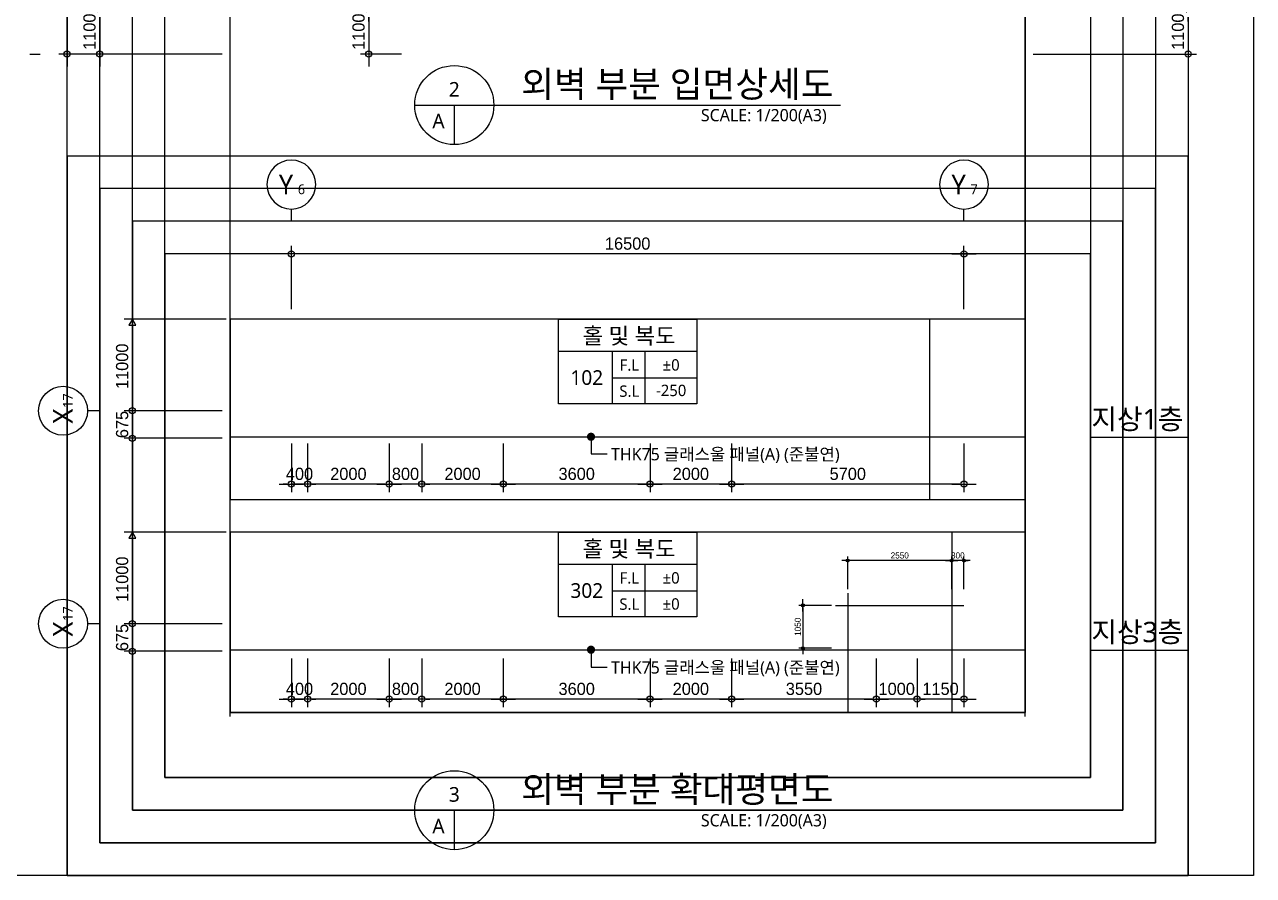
# Model space of a CAD drawing. Header units: millimetres. Extents: x 43197023 to 43466355, y 1341521 to 1420690.
# Drawn here: x 43279879 to 43310023, y 1349690 to 1370565 of the extents above; entities that cross this region are included whole.
import ezdxf
from ezdxf.enums import TextEntityAlignment as Align

# ---------------------------------------------------------------- set-up
doc = ezdxf.new("R2010")
doc.units = ezdxf.units.MM
doc.header["$LTSCALE"] = 1000
doc.header["$MEASUREMENT"] = 0
doc.header["$PDSIZE"] = -10
doc.linetypes.add('CEN', pattern=[62, 60, -1, 0, -1])
doc.layers.get('0').update_dxf_attribs({"linetype": 'CONTINUOUS'})
doc.layers.get('Defpoints').update_dxf_attribs({"color": 171, "linetype": 'CONTINUOUS'})
for name, color, linetype in [('Center(AR)', 30, 'CEN'), ('INS', 9, 'BATTING'), ('LED', 7, 'CONTINUOUS'), ('NDIM', 7, 'CONTINUOUS'), ('SYM', 7, 'CONTINUOUS'), ('SYM(AXIS)', 7, 'CONTINUOUS'), ('TEXT', 3, 'CONTINUOUS'), ('TEXT(AXIS)', 2, 'CONTINUOUS'), ('TEXT(노트)', 7, 'CONTINUOUS'), ('TEXT(실명)', 3, 'CONTINUOUS'), ('TEXT-기입', 6, 'CONTINUOUS'), ('TITLE', 7, 'CONTINUOUS')]:
    doc.layers.add(name, color=color, linetype=linetype)
doc.styles.add('CGS', font='cgse', dxfattribs={"bigfont": 'cgs'})
doc.styles.add('나눔바른고딕', font='NanumBarunGothic.ttf')
doc.linetypes.add('BATTING', pattern='A,0.0001,-0.1,[134,ltypeshp.shx,S=0.1,R=0,X=-0.1,Y=0],-0.2,[134,ltypeshp.shx,S=0.1,R=180,X=0.1,Y=0],-0.1', length=0.4001)
doc.dimstyles.new('NDIM 1200', dxfattribs={"dimscale": 500, "dimtxt": 3, "dimasz": 1, "dimexe": 2, "dimexo": 2, "dimgap": 1, "dimtad": 1, "dimdec": 0, "dimdsep": 46, "dimtxsty": 'CGS', "dimblk": 'DOT0', "dimcen": 1, "dimdle": 8, "dimclrd": 2, "dimclre": 2, "dimclrt": 2, "dimadec": 0, "dimazin": 0, "dimtfac": 1, "dimtdec": 0, "dimtix": 1, "dimtmove": 2, "dimatfit": 3, "dimldrblk": 'DOT0', "dimfxl": 1, "dimtolj": 1, "dimtzin": 0, "dimlwd": -1, "dimlwe": -1, "dimarcsym": 0})

# ---------------------------------------------------------------- blocks, each defined once
blk = doc.blocks.new('DOT0')
blk.add_line((-3, 0), (3, 0))
at = {"color": 6}
blk.add_circle((0, 0), 0.75, dxfattribs=at)
blk = doc.blocks.new('*D41')
at = {"layer": 'Defpoints', "color": 0, "ltscale": 0.4, "transparency": 16777216}
for p in [(43284923, 1370940), (43281723, 1369840), (43284923, 1369840)]:
    blk.add_point(p, dxfattribs=at)
at = {"layer": 'NDIM', "ltscale": 0.4, "transparency": 16777216}
for p, q in [((43284723, 1370940), (43281523, 1370940)), ((43281723, 1370840), (43281723, 1369940)), ((43284723, 1369840), (43281523, 1369840))]:
    blk.add_line(p, q, dxfattribs=at)
at = {"layer": 'NDIM', "ltscale": 0.4, "transparency": 16777216, "xscale": 100, "yscale": 100, "zscale": 100}
for p, rotation in [((43281723, 1370940), 90), ((43281723, 1369840), 270)]:
    blk.add_blockref('DOT0', p, dxfattribs=dict(at, rotation=rotation))
at = {"layer": 'NDIM', "ltscale": 0.4, "transparency": 16777216, "insert": (43281473, 1370390), "char_height": 300, "attachment_point": 5, "rotation": 90, "style": 'CGS'}
blk.add_mtext('\\A1;1100', dxfattribs=at)
blk = doc.blocks.new('*D43')
at = {"layer": 'Defpoints', "color": 0, "ltscale": 0.4, "transparency": 16777216}
for p in [(43284923, 1412440), (43280923, 1369840), (43284923, 1369840)]:
    blk.add_point(p, dxfattribs=at)
at = {"layer": 'NDIM', "ltscale": 0.4, "transparency": 16777216}
for p, q in [((43284723, 1412440), (43280723, 1412440)), ((43280923, 1412340), (43280923, 1369940)), ((43284723, 1369840), (43280723, 1369840))]:
    blk.add_line(p, q, dxfattribs=at)
at = {"layer": 'NDIM', "ltscale": 0.4, "transparency": 16777216, "xscale": 100, "yscale": 100, "zscale": 100}
for p, rotation in [((43280923, 1412440), 90), ((43280923, 1369840), 270)]:
    blk.add_blockref('DOT0', p, dxfattribs=dict(at, rotation=rotation))
at = {"layer": 'NDIM', "ltscale": 0.4, "transparency": 16777216, "insert": (43280673, 1391140), "char_height": 300, "attachment_point": 5, "rotation": 90, "style": 'CGS'}
blk.add_mtext('\\A1;52600', dxfattribs=at)
blk = doc.blocks.new('*D78')
at = {"layer": 'Defpoints', "color": 0, "ltscale": 0.4, "transparency": 16777216}
for p in [(43304423, 1370940), (43304423, 1369840), (43308423, 1369840)]:
    blk.add_point(p, dxfattribs=at)
at = {"layer": 'NDIM', "ltscale": 0.4, "transparency": 16777216}
for p, q in [((43304623, 1370940), (43308623, 1370940)), ((43308423, 1370840), (43308423, 1369940)), ((43304623, 1369840), (43308623, 1369840))]:
    blk.add_line(p, q, dxfattribs=at)
at = {"layer": 'NDIM', "ltscale": 0.4, "transparency": 16777216, "xscale": 100, "yscale": 100, "zscale": 100}
for p, rotation in [((43308423, 1370940), 90), ((43308423, 1369840), 270)]:
    blk.add_blockref('DOT0', p, dxfattribs=dict(at, rotation=rotation))
at = {"layer": 'NDIM', "ltscale": 0.4, "transparency": 16777216, "insert": (43308173, 1370390), "char_height": 300, "attachment_point": 5, "rotation": 90, "style": 'CGS'}
blk.add_mtext('\\A1;1100', dxfattribs=at)
blk = doc.blocks.new('*D130')
at = {"layer": 'Defpoints', "color": 0, "ltscale": 0.4, "transparency": 16777216}
for p in [(43289323, 1370940), (43288323, 1369840), (43289323, 1369840)]:
    blk.add_point(p, dxfattribs=at)
at = {"layer": 'NDIM', "ltscale": 0.4, "transparency": 16777216}
for p, q in [((43289123, 1370940), (43288123, 1370940)), ((43288323, 1370840), (43288323, 1369940)), ((43289123, 1369840), (43288123, 1369840))]:
    blk.add_line(p, q, dxfattribs=at)
at = {"layer": 'NDIM', "ltscale": 0.4, "transparency": 16777216, "xscale": 100, "yscale": 100, "zscale": 100}
for p, rotation in [((43288323, 1370940), 90), ((43288323, 1369840), 270)]:
    blk.add_blockref('DOT0', p, dxfattribs=dict(at, rotation=rotation))
at = {"layer": 'NDIM', "ltscale": 0.4, "transparency": 16777216, "insert": (43288073, 1370390), "char_height": 300, "attachment_point": 5, "rotation": 90, "style": 'CGS'}
blk.add_mtext('\\A1;1100', dxfattribs=at)
blk = doc.blocks.new('*D312')
at = {"layer": 'Defpoints', "color": 0, "ltscale": 0.4, "transparency": 16777216}
for p in [(43286423, 1364940), (43286423, 1363386), (43302923, 1363386)]:
    blk.add_point(p, dxfattribs=at)
at = {"layer": 'NDIM', "ltscale": 0.4, "transparency": 16777216}
for p, q in [((43286423, 1363586), (43286423, 1365140)), ((43302823, 1364940), (43286523, 1364940)), ((43302923, 1363586), (43302923, 1365140))]:
    blk.add_line(p, q, dxfattribs=at)
at = {"layer": 'NDIM', "ltscale": 0.4, "transparency": 16777216, "xscale": 100, "yscale": 100, "zscale": 100, "rotation": 180}
blk.add_blockref('DOT0', (43286423, 1364940), dxfattribs=at)
at = {"layer": 'NDIM', "ltscale": 0.4, "transparency": 16777216, "xscale": 100, "yscale": 100, "zscale": 100}
blk.add_blockref('DOT0', (43302923, 1364940), dxfattribs=at)
at = {"layer": 'NDIM', "ltscale": 0.4, "transparency": 16777216, "insert": (43294673, 1365190), "char_height": 300, "attachment_point": 5, "style": 'CGS'}
blk.add_mtext('\\A1;16500', dxfattribs=at)
blk = doc.blocks.new('A$C2F20087E')
at = {"layer": 'SYM(AXIS)'}
blk.add_line((600, 0), (600, 300), dxfattribs=at)
blk.add_circle((600, 900), 600, dxfattribs=at)
blk = doc.blocks.new('*D313')
at = {"layer": 'Defpoints', "color": 0, "ltscale": 0.4, "transparency": 16777216}
for p in [(43284923, 1355865), (43282523, 1355190), (43284923, 1355190)]:
    blk.add_point(p, dxfattribs=at)
at = {"layer": 'NDIM', "ltscale": 0.4, "transparency": 16777216}
for p, q in [((43282523, 1355965), (43282523, 1356065)), ((43284723, 1355865), (43282323, 1355865)), ((43282523, 1355865), (43282523, 1355190)), ((43284723, 1355190), (43282323, 1355190)), ((43282523, 1355090), (43282523, 1354990))]:
    blk.add_line(p, q, dxfattribs=at)
at = {"layer": 'NDIM', "ltscale": 0.4, "transparency": 16777216, "xscale": 100, "yscale": 100, "zscale": 100}
for p, rotation in [((43282523, 1355865), 270), ((43282523, 1355190), 90)]:
    blk.add_blockref('DOT0', p, dxfattribs=dict(at, rotation=rotation))
at = {"layer": 'NDIM', "ltscale": 0.4, "transparency": 16777216, "insert": (43282273, 1355528), "char_height": 300, "attachment_point": 5, "rotation": 90, "style": 'CGS'}
blk.add_mtext('\\A1;675', dxfattribs=at)
blk = doc.blocks.new('*D314')
at = {"layer": 'Defpoints', "color": 0, "ltscale": 0.4, "transparency": 16777216}
for p in [(43284923, 1361090), (43282523, 1360415), (43284923, 1360415)]:
    blk.add_point(p, dxfattribs=at)
at = {"layer": 'NDIM', "ltscale": 0.4, "transparency": 16777216}
for p, q in [((43284723, 1361090), (43282323, 1361090)), ((43282523, 1361190), (43282523, 1361290)), ((43282523, 1361090), (43282523, 1360415)), ((43284723, 1360415), (43282323, 1360415)), ((43282523, 1360315), (43282523, 1360215))]:
    blk.add_line(p, q, dxfattribs=at)
at = {"layer": 'NDIM', "ltscale": 0.4, "transparency": 16777216, "xscale": 100, "yscale": 100, "zscale": 100}
for p, rotation in [((43282523, 1361090), 270), ((43282523, 1360415), 90)]:
    blk.add_blockref('DOT0', p, dxfattribs=dict(at, rotation=rotation))
at = {"layer": 'NDIM', "ltscale": 0.4, "transparency": 16777216, "insert": (43282273, 1360753), "char_height": 300, "attachment_point": 5, "rotation": 90, "style": 'CGS'}
blk.add_mtext('\\A1;675', dxfattribs=at)
blk = doc.blocks.new('*D333')
at = {"layer": 'Defpoints', "color": 0, "ltscale": 0.4, "transparency": 16777216}
for p in [(43286423, 1360490), (43286823, 1360490), (43286423, 1359290)]:
    blk.add_point(p, dxfattribs=at)
at = {"layer": 'NDIM', "ltscale": 0.4, "transparency": 16777216}
for p, q in [((43286423, 1360290), (43286423, 1359090)), ((43286823, 1360290), (43286823, 1359090)), ((43286323, 1359290), (43286223, 1359290)), ((43286823, 1359290), (43286423, 1359290)), ((43286923, 1359290), (43287023, 1359290))]:
    blk.add_line(p, q, dxfattribs=at)
at = {"layer": 'NDIM', "ltscale": 0.4, "transparency": 16777216, "xscale": 100, "yscale": 100, "zscale": 100}
blk.add_blockref('DOT0', (43286423, 1359290), dxfattribs=at)
at = {"layer": 'NDIM', "ltscale": 0.4, "transparency": 16777216, "xscale": 100, "yscale": 100, "zscale": 100, "rotation": 180}
blk.add_blockref('DOT0', (43286823, 1359290), dxfattribs=at)
at = {"layer": 'NDIM', "ltscale": 0.4, "transparency": 16777216, "insert": (43286623, 1359540), "char_height": 300, "attachment_point": 5, "style": 'CGS'}
blk.add_mtext('\\A1;400', dxfattribs=at)
blk = doc.blocks.new('*D334')
at = {"layer": 'Defpoints', "color": 0, "ltscale": 0.4, "transparency": 16777216}
for p in [(43289623, 1360490), (43291623, 1360490), (43289623, 1359290)]:
    blk.add_point(p, dxfattribs=at)
at = {"layer": 'NDIM', "ltscale": 0.4, "transparency": 16777216}
for p, q in [((43289623, 1360290), (43289623, 1359090)), ((43291623, 1360290), (43291623, 1359090)), ((43291523, 1359290), (43289723, 1359290))]:
    blk.add_line(p, q, dxfattribs=at)
at = {"layer": 'NDIM', "ltscale": 0.4, "transparency": 16777216, "xscale": 100, "yscale": 100, "zscale": 100, "rotation": 180}
blk.add_blockref('DOT0', (43289623, 1359290), dxfattribs=at)
at = {"layer": 'NDIM', "ltscale": 0.4, "transparency": 16777216, "xscale": 100, "yscale": 100, "zscale": 100}
blk.add_blockref('DOT0', (43291623, 1359290), dxfattribs=at)
at = {"layer": 'NDIM', "ltscale": 0.4, "transparency": 16777216, "insert": (43290623, 1359540), "char_height": 300, "attachment_point": 5, "style": 'CGS'}
blk.add_mtext('\\A1;2000', dxfattribs=at)
blk = doc.blocks.new('*D335')
at = {"layer": 'Defpoints', "color": 0, "ltscale": 0.4, "transparency": 16777216}
for p in [(43291623, 1360490), (43295223, 1360490), (43291623, 1359290)]:
    blk.add_point(p, dxfattribs=at)
at = {"layer": 'NDIM', "ltscale": 0.4, "transparency": 16777216}
for p, q in [((43291623, 1360290), (43291623, 1359090)), ((43295223, 1360290), (43295223, 1359090)), ((43295123, 1359290), (43291723, 1359290))]:
    blk.add_line(p, q, dxfattribs=at)
at = {"layer": 'NDIM', "ltscale": 0.4, "transparency": 16777216, "xscale": 100, "yscale": 100, "zscale": 100, "rotation": 180}
blk.add_blockref('DOT0', (43291623, 1359290), dxfattribs=at)
at = {"layer": 'NDIM', "ltscale": 0.4, "transparency": 16777216, "xscale": 100, "yscale": 100, "zscale": 100}
blk.add_blockref('DOT0', (43295223, 1359290), dxfattribs=at)
at = {"layer": 'NDIM', "ltscale": 0.4, "transparency": 16777216, "insert": (43293423, 1359540), "char_height": 300, "attachment_point": 5, "style": 'CGS'}
blk.add_mtext('\\A1;3600', dxfattribs=at)
blk = doc.blocks.new('*D336')
at = {"layer": 'Defpoints', "color": 0, "ltscale": 0.4, "transparency": 16777216}
for p in [(43295223, 1360490), (43297223, 1360490), (43295223, 1359290)]:
    blk.add_point(p, dxfattribs=at)
at = {"layer": 'NDIM', "ltscale": 0.4, "transparency": 16777216}
for p, q in [((43295223, 1360290), (43295223, 1359090)), ((43297223, 1360290), (43297223, 1359090)), ((43297123, 1359290), (43295323, 1359290))]:
    blk.add_line(p, q, dxfattribs=at)
at = {"layer": 'NDIM', "ltscale": 0.4, "transparency": 16777216, "xscale": 100, "yscale": 100, "zscale": 100, "rotation": 180}
blk.add_blockref('DOT0', (43295223, 1359290), dxfattribs=at)
at = {"layer": 'NDIM', "ltscale": 0.4, "transparency": 16777216, "xscale": 100, "yscale": 100, "zscale": 100}
blk.add_blockref('DOT0', (43297223, 1359290), dxfattribs=at)
at = {"layer": 'NDIM', "ltscale": 0.4, "transparency": 16777216, "insert": (43296223, 1359540), "char_height": 300, "attachment_point": 5, "style": 'CGS'}
blk.add_mtext('\\A1;2000', dxfattribs=at)
blk = doc.blocks.new('*D337')
at = {"layer": 'Defpoints', "color": 0, "ltscale": 0.4, "transparency": 16777216}
for p in [(43297223, 1360490), (43302923, 1360490), (43297223, 1359290)]:
    blk.add_point(p, dxfattribs=at)
at = {"layer": 'NDIM', "ltscale": 0.4, "transparency": 16777216}
for p, q in [((43297223, 1360290), (43297223, 1359090)), ((43302923, 1360290), (43302923, 1359090)), ((43302823, 1359290), (43297323, 1359290))]:
    blk.add_line(p, q, dxfattribs=at)
at = {"layer": 'NDIM', "ltscale": 0.4, "transparency": 16777216, "xscale": 100, "yscale": 100, "zscale": 100, "rotation": 180}
blk.add_blockref('DOT0', (43297223, 1359290), dxfattribs=at)
at = {"layer": 'NDIM', "ltscale": 0.4, "transparency": 16777216, "xscale": 100, "yscale": 100, "zscale": 100}
blk.add_blockref('DOT0', (43302923, 1359290), dxfattribs=at)
at = {"layer": 'NDIM', "ltscale": 0.4, "transparency": 16777216, "insert": (43300073, 1359540), "char_height": 300, "attachment_point": 5, "style": 'CGS'}
blk.add_mtext('\\A1;5700', dxfattribs=at)
blk = doc.blocks.new('*D338')
at = {"layer": 'Defpoints', "color": 0, "ltscale": 0.4, "transparency": 16777216}
for p in [(43286823, 1360490), (43288823, 1360490), (43286823, 1359290)]:
    blk.add_point(p, dxfattribs=at)
at = {"layer": 'NDIM', "ltscale": 0.4, "transparency": 16777216}
for p, q in [((43286823, 1360290), (43286823, 1359090)), ((43288823, 1360290), (43288823, 1359090)), ((43288723, 1359290), (43286923, 1359290))]:
    blk.add_line(p, q, dxfattribs=at)
at = {"layer": 'NDIM', "ltscale": 0.4, "transparency": 16777216, "xscale": 100, "yscale": 100, "zscale": 100, "rotation": 180}
blk.add_blockref('DOT0', (43286823, 1359290), dxfattribs=at)
at = {"layer": 'NDIM', "ltscale": 0.4, "transparency": 16777216, "xscale": 100, "yscale": 100, "zscale": 100}
blk.add_blockref('DOT0', (43288823, 1359290), dxfattribs=at)
at = {"layer": 'NDIM', "ltscale": 0.4, "transparency": 16777216, "insert": (43287823, 1359540), "char_height": 300, "attachment_point": 5, "style": 'CGS'}
blk.add_mtext('\\A1;2000', dxfattribs=at)
blk = doc.blocks.new('A$C51E23882')
at = {"layer": 'TITLE'}
blk.add_lwpolyline([(8500, 0), (0, 0), (0, 5200), (8500, 5200)], close=True, dxfattribs=at)
for points in [[(8500, 3200), (0, 3200)], [(3300, 3200), (3300, 0)], [(5300, 3200), (5300, 0)], [(3300, 1600), (8500, 1600)]]:
    blk.add_lwpolyline(points, dxfattribs=at)
at = {"layer": 'TITLE', "style": '나눔바른고딕'}
for s, p in [('F.L', (4352, 2378)), ('S.L', (4352, 778))]:
    blk.add_text(s, height=700, dxfattribs=at).set_placement(p, align=Align.MIDDLE)
blk = doc.blocks.new('*D339')
at = {"layer": 'Defpoints', "color": 0, "ltscale": 0.4, "transparency": 16777216}
for p in [(43289623, 1355215), (43291623, 1355215), (43289623, 1354015)]:
    blk.add_point(p, dxfattribs=at)
at = {"layer": 'NDIM', "ltscale": 0.4, "transparency": 16777216}
for p, q in [((43289623, 1355015), (43289623, 1353815)), ((43291623, 1355015), (43291623, 1353815)), ((43291523, 1354015), (43289723, 1354015))]:
    blk.add_line(p, q, dxfattribs=at)
at = {"layer": 'NDIM', "ltscale": 0.4, "transparency": 16777216, "xscale": 100, "yscale": 100, "zscale": 100, "rotation": 180}
blk.add_blockref('DOT0', (43289623, 1354015), dxfattribs=at)
at = {"layer": 'NDIM', "ltscale": 0.4, "transparency": 16777216, "xscale": 100, "yscale": 100, "zscale": 100}
blk.add_blockref('DOT0', (43291623, 1354015), dxfattribs=at)
at = {"layer": 'NDIM', "ltscale": 0.4, "transparency": 16777216, "insert": (43290623, 1354265), "char_height": 300, "attachment_point": 5, "style": 'CGS'}
blk.add_mtext('\\A1;2000', dxfattribs=at)
blk = doc.blocks.new('*D340')
at = {"layer": 'Defpoints', "color": 0, "ltscale": 0.4, "transparency": 16777216}
for p in [(43291623, 1355215), (43295223, 1355215), (43291623, 1354015)]:
    blk.add_point(p, dxfattribs=at)
at = {"layer": 'NDIM', "ltscale": 0.4, "transparency": 16777216}
for p, q in [((43291623, 1355015), (43291623, 1353815)), ((43295223, 1355015), (43295223, 1353815)), ((43295123, 1354015), (43291723, 1354015))]:
    blk.add_line(p, q, dxfattribs=at)
at = {"layer": 'NDIM', "ltscale": 0.4, "transparency": 16777216, "xscale": 100, "yscale": 100, "zscale": 100, "rotation": 180}
blk.add_blockref('DOT0', (43291623, 1354015), dxfattribs=at)
at = {"layer": 'NDIM', "ltscale": 0.4, "transparency": 16777216, "xscale": 100, "yscale": 100, "zscale": 100}
blk.add_blockref('DOT0', (43295223, 1354015), dxfattribs=at)
at = {"layer": 'NDIM', "ltscale": 0.4, "transparency": 16777216, "insert": (43293423, 1354265), "char_height": 300, "attachment_point": 5, "style": 'CGS'}
blk.add_mtext('\\A1;3600', dxfattribs=at)
blk = doc.blocks.new('*D341')
at = {"layer": 'Defpoints', "color": 0, "ltscale": 0.4, "transparency": 16777216}
for p in [(43295223, 1355215), (43297223, 1355215), (43295223, 1354015)]:
    blk.add_point(p, dxfattribs=at)
at = {"layer": 'NDIM', "ltscale": 0.4, "transparency": 16777216}
for p, q in [((43295223, 1355015), (43295223, 1353815)), ((43297223, 1355015), (43297223, 1353815)), ((43297123, 1354015), (43295323, 1354015))]:
    blk.add_line(p, q, dxfattribs=at)
at = {"layer": 'NDIM', "ltscale": 0.4, "transparency": 16777216, "xscale": 100, "yscale": 100, "zscale": 100, "rotation": 180}
blk.add_blockref('DOT0', (43295223, 1354015), dxfattribs=at)
at = {"layer": 'NDIM', "ltscale": 0.4, "transparency": 16777216, "xscale": 100, "yscale": 100, "zscale": 100}
blk.add_blockref('DOT0', (43297223, 1354015), dxfattribs=at)
at = {"layer": 'NDIM', "ltscale": 0.4, "transparency": 16777216, "insert": (43296223, 1354265), "char_height": 300, "attachment_point": 5, "style": 'CGS'}
blk.add_mtext('\\A1;2000', dxfattribs=at)
blk = doc.blocks.new('*D342')
at = {"layer": 'Defpoints', "color": 0, "ltscale": 0.4, "transparency": 16777216}
for p in [(43297223, 1355215), (43300773, 1355215), (43297223, 1354015)]:
    blk.add_point(p, dxfattribs=at)
at = {"layer": 'NDIM', "ltscale": 0.4, "transparency": 16777216}
for p, q in [((43297223, 1355015), (43297223, 1353815)), ((43300773, 1355015), (43300773, 1353815)), ((43300673, 1354015), (43297323, 1354015))]:
    blk.add_line(p, q, dxfattribs=at)
at = {"layer": 'NDIM', "ltscale": 0.4, "transparency": 16777216, "xscale": 100, "yscale": 100, "zscale": 100, "rotation": 180}
blk.add_blockref('DOT0', (43297223, 1354015), dxfattribs=at)
at = {"layer": 'NDIM', "ltscale": 0.4, "transparency": 16777216, "xscale": 100, "yscale": 100, "zscale": 100}
blk.add_blockref('DOT0', (43300773, 1354015), dxfattribs=at)
at = {"layer": 'NDIM', "ltscale": 0.4, "transparency": 16777216, "insert": (43298998, 1354265), "char_height": 300, "attachment_point": 5, "style": 'CGS'}
blk.add_mtext('\\A1;3550', dxfattribs=at)
blk = doc.blocks.new('*D343')
at = {"layer": 'Defpoints', "color": 0, "ltscale": 0.4, "transparency": 16777216}
for p in [(43300773, 1355215), (43301773, 1355215), (43300773, 1354015)]:
    blk.add_point(p, dxfattribs=at)
at = {"layer": 'NDIM', "ltscale": 0.4, "transparency": 16777216}
for p, q in [((43300773, 1355015), (43300773, 1353815)), ((43301773, 1355015), (43301773, 1353815)), ((43300673, 1354015), (43300573, 1354015)), ((43301773, 1354015), (43300773, 1354015)), ((43301873, 1354015), (43301973, 1354015))]:
    blk.add_line(p, q, dxfattribs=at)
at = {"layer": 'NDIM', "ltscale": 0.4, "transparency": 16777216, "xscale": 100, "yscale": 100, "zscale": 100}
blk.add_blockref('DOT0', (43300773, 1354015), dxfattribs=at)
at = {"layer": 'NDIM', "ltscale": 0.4, "transparency": 16777216, "xscale": 100, "yscale": 100, "zscale": 100, "rotation": 180}
blk.add_blockref('DOT0', (43301773, 1354015), dxfattribs=at)
at = {"layer": 'NDIM', "ltscale": 0.4, "transparency": 16777216, "insert": (43301273, 1354265), "char_height": 300, "attachment_point": 5, "style": 'CGS'}
blk.add_mtext('\\A1;1000', dxfattribs=at)
blk = doc.blocks.new('*D344')
at = {"layer": 'Defpoints', "color": 0, "ltscale": 0.4, "transparency": 16777216}
for p in [(43301773, 1355215), (43302923, 1355215), (43301773, 1354015)]:
    blk.add_point(p, dxfattribs=at)
at = {"layer": 'NDIM', "ltscale": 0.4, "transparency": 16777216}
for p, q in [((43301773, 1355015), (43301773, 1353815)), ((43302923, 1355015), (43302923, 1353815)), ((43302823, 1354015), (43301873, 1354015))]:
    blk.add_line(p, q, dxfattribs=at)
at = {"layer": 'NDIM', "ltscale": 0.4, "transparency": 16777216, "xscale": 100, "yscale": 100, "zscale": 100, "rotation": 180}
blk.add_blockref('DOT0', (43301773, 1354015), dxfattribs=at)
at = {"layer": 'NDIM', "ltscale": 0.4, "transparency": 16777216, "xscale": 100, "yscale": 100, "zscale": 100}
blk.add_blockref('DOT0', (43302923, 1354015), dxfattribs=at)
at = {"layer": 'NDIM', "ltscale": 0.4, "transparency": 16777216, "insert": (43302348, 1354265), "char_height": 300, "attachment_point": 5, "style": 'CGS'}
blk.add_mtext('\\A1;1150', dxfattribs=at)
blk = doc.blocks.new('*D345')
at = {"layer": 'Defpoints', "color": 0, "ltscale": 0.4, "transparency": 16777216}
for p in [(43286823, 1355215), (43288823, 1355215), (43286823, 1354015)]:
    blk.add_point(p, dxfattribs=at)
at = {"layer": 'NDIM', "ltscale": 0.4, "transparency": 16777216}
for p, q in [((43286823, 1355015), (43286823, 1353815)), ((43288823, 1355015), (43288823, 1353815)), ((43288723, 1354015), (43286923, 1354015))]:
    blk.add_line(p, q, dxfattribs=at)
at = {"layer": 'NDIM', "ltscale": 0.4, "transparency": 16777216, "xscale": 100, "yscale": 100, "zscale": 100, "rotation": 180}
blk.add_blockref('DOT0', (43286823, 1354015), dxfattribs=at)
at = {"layer": 'NDIM', "ltscale": 0.4, "transparency": 16777216, "xscale": 100, "yscale": 100, "zscale": 100}
blk.add_blockref('DOT0', (43288823, 1354015), dxfattribs=at)
at = {"layer": 'NDIM', "ltscale": 0.4, "transparency": 16777216, "insert": (43287823, 1354265), "char_height": 300, "attachment_point": 5, "style": 'CGS'}
blk.add_mtext('\\A1;2000', dxfattribs=at)
blk = doc.blocks.new('*D346')
at = {"layer": 'Defpoints', "color": 0, "ltscale": 0.4, "transparency": 16777216}
for p in [(43288823, 1355215), (43289623, 1355215), (43288823, 1354015)]:
    blk.add_point(p, dxfattribs=at)
at = {"layer": 'NDIM', "ltscale": 0.4, "transparency": 16777216}
for p, q in [((43288823, 1355015), (43288823, 1353815)), ((43289623, 1355015), (43289623, 1353815)), ((43288723, 1354015), (43288623, 1354015)), ((43289623, 1354015), (43288823, 1354015)), ((43289723, 1354015), (43289823, 1354015))]:
    blk.add_line(p, q, dxfattribs=at)
at = {"layer": 'NDIM', "ltscale": 0.4, "transparency": 16777216, "xscale": 100, "yscale": 100, "zscale": 100}
blk.add_blockref('DOT0', (43288823, 1354015), dxfattribs=at)
at = {"layer": 'NDIM', "ltscale": 0.4, "transparency": 16777216, "xscale": 100, "yscale": 100, "zscale": 100, "rotation": 180}
blk.add_blockref('DOT0', (43289623, 1354015), dxfattribs=at)
at = {"layer": 'NDIM', "ltscale": 0.4, "transparency": 16777216, "insert": (43289223, 1354265), "char_height": 300, "attachment_point": 5, "style": 'CGS'}
blk.add_mtext('\\A1;800', dxfattribs=at)
blk = doc.blocks.new('*D347')
at = {"layer": 'Defpoints', "color": 0, "ltscale": 0.4, "transparency": 16777216}
for p in [(43286423, 1355215), (43286823, 1355215), (43286423, 1354015)]:
    blk.add_point(p, dxfattribs=at)
at = {"layer": 'NDIM', "ltscale": 0.4, "transparency": 16777216}
for p, q in [((43286423, 1355015), (43286423, 1353815)), ((43286823, 1355015), (43286823, 1353815)), ((43286323, 1354015), (43286223, 1354015)), ((43286823, 1354015), (43286423, 1354015)), ((43286923, 1354015), (43287023, 1354015))]:
    blk.add_line(p, q, dxfattribs=at)
at = {"layer": 'NDIM', "ltscale": 0.4, "transparency": 16777216, "xscale": 100, "yscale": 100, "zscale": 100}
blk.add_blockref('DOT0', (43286423, 1354015), dxfattribs=at)
at = {"layer": 'NDIM', "ltscale": 0.4, "transparency": 16777216, "xscale": 100, "yscale": 100, "zscale": 100, "rotation": 180}
blk.add_blockref('DOT0', (43286823, 1354015), dxfattribs=at)
at = {"layer": 'NDIM', "ltscale": 0.4, "transparency": 16777216, "insert": (43286623, 1354265), "char_height": 300, "attachment_point": 5, "style": 'CGS'}
blk.add_mtext('\\A1;400', dxfattribs=at)
blk = doc.blocks.new('*D348')
at = {"layer": 'Defpoints', "color": 0, "ltscale": 0.4, "transparency": 16777216}
for p in [(43300073, 1357415), (43300073, 1356615), (43302623, 1356615)]:
    blk.add_point(p, dxfattribs=at)
at = {"layer": 'NDIM', "ltscale": 0.4, "transparency": 16777216}
for p, q in [((43300073, 1356715), (43300073, 1357515)), ((43302573, 1357415), (43300123, 1357415)), ((43302623, 1356715), (43302623, 1357515))]:
    blk.add_line(p, q, dxfattribs=at)
at = {"layer": 'NDIM', "ltscale": 0.4, "transparency": 16777216, "xscale": 50, "yscale": 50, "zscale": 50, "rotation": 180}
blk.add_blockref('DOT0', (43300073, 1357415), dxfattribs=at)
at = {"layer": 'NDIM', "ltscale": 0.4, "transparency": 16777216, "xscale": 50, "yscale": 50, "zscale": 50}
blk.add_blockref('DOT0', (43302623, 1357415), dxfattribs=at)
at = {"layer": 'NDIM', "ltscale": 0.4, "transparency": 16777216, "insert": (43301348, 1357540), "char_height": 150, "attachment_point": 5, "style": 'CGS'}
blk.add_mtext('\\A1;2550', dxfattribs=at)
blk = doc.blocks.new('*D349')
at = {"layer": 'Defpoints', "color": 0, "ltscale": 0.4, "transparency": 16777216}
for p in [(43299773, 1356315), (43298973, 1355265), (43299773, 1355265)]:
    blk.add_point(p, dxfattribs=at)
at = {"layer": 'NDIM', "ltscale": 0.4, "transparency": 16777216}
for p, q in [((43299673, 1356315), (43298873, 1356315)), ((43298973, 1356265), (43298973, 1355315)), ((43299673, 1355265), (43298873, 1355265))]:
    blk.add_line(p, q, dxfattribs=at)
at = {"layer": 'NDIM', "ltscale": 0.4, "transparency": 16777216, "xscale": 50, "yscale": 50, "zscale": 50}
for p, rotation in [((43298973, 1356315), 90), ((43298973, 1355265), 270)]:
    blk.add_blockref('DOT0', p, dxfattribs=dict(at, rotation=rotation))
at = {"layer": 'NDIM', "ltscale": 0.4, "transparency": 16777216, "insert": (43298848, 1355790), "char_height": 150, "attachment_point": 5, "rotation": 90, "style": 'CGS'}
blk.add_mtext('\\A1;1050', dxfattribs=at)
blk = doc.blocks.new('*D374')
at = {"layer": 'Defpoints', "color": 0, "ltscale": 0.4, "transparency": 16777216}
for p in [(43302623, 1357415), (43302623, 1356615), (43302923, 1356615)]:
    blk.add_point(p, dxfattribs=at)
at = {"layer": 'NDIM', "ltscale": 0.4, "transparency": 16777216}
for p, q in [((43302573, 1357415), (43302523, 1357415)), ((43302623, 1356715), (43302623, 1357515)), ((43302923, 1357415), (43302623, 1357415)), ((43302923, 1356715), (43302923, 1357515)), ((43302973, 1357415), (43303023, 1357415))]:
    blk.add_line(p, q, dxfattribs=at)
at = {"layer": 'NDIM', "ltscale": 0.4, "transparency": 16777216, "xscale": 50, "yscale": 50, "zscale": 50}
blk.add_blockref('DOT0', (43302623, 1357415), dxfattribs=at)
at = {"layer": 'NDIM', "ltscale": 0.4, "transparency": 16777216, "xscale": 50, "yscale": 50, "zscale": 50, "rotation": 180}
blk.add_blockref('DOT0', (43302923, 1357415), dxfattribs=at)
at = {"layer": 'NDIM', "ltscale": 0.4, "transparency": 16777216, "insert": (43302773, 1357540), "char_height": 150, "attachment_point": 5, "style": 'CGS'}
blk.add_mtext('\\A1;300', dxfattribs=at)
blk = doc.blocks.new('*D448')
at = {"layer": 'Defpoints', "color": 0, "ltscale": 0.4, "transparency": 16777216}
for p in [(43288823, 1360490), (43289623, 1360490), (43288823, 1359290)]:
    blk.add_point(p, dxfattribs=at)
at = {"layer": 'NDIM', "ltscale": 0.4, "transparency": 16777216}
for p, q in [((43288823, 1360290), (43288823, 1359090)), ((43289623, 1360290), (43289623, 1359090)), ((43288723, 1359290), (43288623, 1359290)), ((43289623, 1359290), (43288823, 1359290)), ((43289723, 1359290), (43289823, 1359290))]:
    blk.add_line(p, q, dxfattribs=at)
at = {"layer": 'NDIM', "ltscale": 0.4, "transparency": 16777216, "xscale": 100, "yscale": 100, "zscale": 100}
blk.add_blockref('DOT0', (43288823, 1359290), dxfattribs=at)
at = {"layer": 'NDIM', "ltscale": 0.4, "transparency": 16777216, "xscale": 100, "yscale": 100, "zscale": 100, "rotation": 180}
blk.add_blockref('DOT0', (43289623, 1359290), dxfattribs=at)
at = {"layer": 'NDIM', "ltscale": 0.4, "transparency": 16777216, "insert": (43289223, 1359540), "char_height": 300, "attachment_point": 5, "style": 'CGS'}
blk.add_mtext('\\A1;800', dxfattribs=at)

msp = doc.modelspace()

# ---------------------------------------------------------------- linework, layer by layer
at = {"color": 6}
for points in [[(43282523.3, 1363340.3), (43282436.7, 1363190.3), (43282609.9, 1363190.3)], [(43282523.3, 1358115.3), (43282436.7, 1357965.3), (43282609.9, 1357965.3)]]:
    msp.add_lwpolyline(points, close=True, dxfattribs=at)
at = {"layer": 'Center(AR)'}
for p, q in [((43302073.4, 1363340.2), (43302073.4, 1358915.2)), ((43302623.4, 1358115.2), (43302623.4, 1353690.2)), ((43300073.4, 1356615.2), (43300073.4, 1353690.2)), ((43299773.4, 1356315.2), (43302923.4, 1356315.2))]:
    msp.add_line(p, q, dxfattribs=at)
at = {"layer": 'Defpoints', "ltscale": 10000}
for points in [[(43310023.4, 1349690.2), (43254623.4, 1349690.2), (43254623.4, 1420690.2), (43310023.4, 1420690.2)], [(43280923.4, 1419090.2), (43308423.4, 1419090.2), (43308423.4, 1349690.2), (43280923.4, 1349690.2)], [(43281723.4, 1418290.2), (43307623.4, 1418290.2), (43307623.4, 1350490.2), (43281723.4, 1350490.2)], [(43282523.4, 1417490.2), (43306823.4, 1417490.2), (43306823.4, 1351290.2), (43282523.4, 1351290.2)], [(43283323.4, 1416690.2), (43306023.4, 1416690.2), (43306023.4, 1352090.2), (43283323.4, 1352090.2)], [(43284923.4, 1415090.2), (43304423.4, 1415090.2), (43304423.4, 1353690.2), (43284923.4, 1353690.2)], [(43280923.4, 1367340.2), (43280923.4, 1349690.2), (43308423.4, 1349690.2), (43308423.4, 1367340.2)], [(43281723.4, 1366540.2), (43281723.4, 1350490.2), (43307623.4, 1350490.2), (43307623.4, 1366540.2)], [(43282523.4, 1365740.2), (43282523.4, 1351290.2), (43306823.4, 1351290.2), (43306823.4, 1365740.2)], [(43283323.4, 1364940.2), (43283323.4, 1352090.2), (43306023.4, 1352090.2), (43306023.4, 1364940.2)], [(43284923.4, 1363340.2), (43284923.4, 1358915.2), (43304423.4, 1358915.2), (43304423.4, 1363340.2)], [(43284923.4, 1358115.2), (43284923.4, 1353690.2), (43304423.4, 1353690.2), (43304423.4, 1358115.2)]]:
    msp.add_lwpolyline(points, close=True, dxfattribs=at)
at = {"layer": 'INS', "ltscale": 0.09}
for p, q in [((43284923.4, 1360452.7), (43304423.4, 1360452.7)), ((43284923.4, 1355227.7), (43304423.4, 1355227.7))]:
    msp.add_line(p, q, dxfattribs=at)
at = {"layer": 'NDIM', "ltscale": 0.4}
for p, q in [((43284823.3, 1363340.2), (43282323.3, 1363340.2)), ((43282523.3, 1363340.3), (43282523.4, 1361190.2)), ((43284723.4, 1361090.2), (43282323.4, 1361090.2)), ((43284823.3, 1358115.2), (43282323.3, 1358115.2)), ((43282523.3, 1358115.3), (43282523.4, 1355965.2)), ((43284723.4, 1355865.2), (43282323.4, 1355865.2))]:
    msp.add_line(p, q, dxfattribs=at)
at = {"layer": 'SYM', "ltscale": 1000}
msp.add_line((43280005.5, 1369840.2), (43280258.1, 1369840.2), dxfattribs=at)
at = {"layer": 'SYM'}
for p, q in [((43289451, 1368590.2), (43299895.8, 1368590.2)), ((43290420.7, 1368590.2), (43290420.7, 1367620.5)), ((43306023.4, 1360443.7), (43308423.4, 1360443.7)), ((43306023.4, 1355218.7), (43308423.4, 1355218.7)), ((43289451, 1351290.2), (43299895.8, 1351290.2)), ((43290420.7, 1351290.2), (43290420.7, 1350320.5))]:
    msp.add_line(p, q, dxfattribs=at)
at = {"layer": 'SYM', "color": 8}
for points in [[(43284923.4, 1353590.2), (43284923.5, 1385140.2), (43284823.4, 1385190.2), (43285023.4, 1385190.2), (43284923.4, 1385240.2), (43284923.4, 1415090.2)], [(43304423.4, 1353590.2), (43304423.5, 1385140.2), (43304323.4, 1385190.2), (43304523.4, 1385190.2), (43304423.4, 1385240.2), (43304423.4, 1415090.2)]]:
    msp.add_lwpolyline(points, dxfattribs=at)
at = {"layer": 'SYM'}
for centre in [(43290420.7, 1368590.2), (43290420.7, 1351290.2)]:
    msp.add_circle(centre, 969.7, dxfattribs=at)

# ---------------------------------------------------------------- block references
at = {"xscale": -1}
for p in [(43287023.4, 1365740.2), (43303523.4, 1365740.2)]:
    msp.add_blockref('A$C2F20087E', p, dxfattribs=at)
at = {"xscale": 0.4, "yscale": 0.4, "zscale": 0.4}
for p in [(43292973.4, 1361260.2), (43292973.4, 1356035.2)]:
    msp.add_blockref('A$C51E23882', p, dxfattribs=at)
at = {"rotation": 90}
for p in [(43281723.4, 1360490.2), (43281723.4, 1355265.2)]:
    msp.add_blockref('A$C2F20087E', p, dxfattribs=at)
at = {"layer": 'NDIM', "ltscale": 0.4, "xscale": 100, "yscale": 100, "zscale": 100, "rotation": 270}
for p in [(43282523.4, 1361090.2), (43282523.4, 1355865.2)]:
    msp.add_blockref('DOT0', p, dxfattribs=at)

# ---------------------------------------------------------------- texts
at = {"layer": 'NDIM', "ltscale": 0.4, "char_height": 300, "attachment_point": 5, "rotation": 90, "style": 'CGS'}
for insert in [(43282273.4, 1362181.1), (43282273.4, 1356956.1)]:
    msp.add_mtext('\\A1;11000', dxfattribs=dict(at, insert=insert))
at = {"layer": 'TEXT', "style": '나눔바른고딕'}
for s, height, p in [('외벽 부분 입면상세도', 640, (43292060.7, 1368784.1)), ('지상1층', 500, (43306049.3, 1360637.6)), ('지상3층', 500, (43306049.3, 1355412.6)), ('외벽 부분 확대평면도', 640, (43292060.7, 1351484.1))]:
    msp.add_text(s, height=height, dxfattribs=at).set_placement(p)
for s, p in [('2', (43290420.7, 1368978)), ('A', (43290032.8, 1368202.3)), ('3', (43290420.7, 1351678)), ('A', (43290032.8, 1350902.3))]:
    msp.add_text(s, height=360, dxfattribs=at).set_placement(p, align=Align.MIDDLE)
for p in [(43299556.5, 1368493.2), (43299556.5, 1351193.2)]:
    msp.add_text('SCALE: 1/200(A3)', height=300, dxfattribs=at).set_placement(p, align=Align.TOP_RIGHT)
at = {"layer": 'TEXT(AXIS)', "style": '나눔바른고딕'}
for s, height, p in [('Y', 480, (43286291.7, 1366644.1)), ('Y', 480, (43302791.7, 1366644.1)), ('6', 240, (43286671, 1366524.2)), ('7', 240, (43303171, 1366524.2))]:
    msp.add_text(s, height=height, dxfattribs=at).set_placement(p, align=Align.MIDDLE)
for s, height, p in [('17', 240, (43280939.4, 1361337.7)), ('X', 480, (43280819.4, 1360958.5)), ('17', 240, (43280939.4, 1356112.7)), ('X', 480, (43280819.4, 1355733.5))]:
    msp.add_text(s, height=height, rotation=90, dxfattribs=at).set_placement(p, align=Align.MIDDLE)
at = {"layer": 'TEXT(노트)', "style": '나눔바른고딕'}
for p in [(43294265.9, 1360024), (43294265.9, 1354792.3)]:
    msp.add_text('THK75 글래스울 패널(A) (준불연)', height=300, dxfattribs=at).set_placement(p, align=Align.MIDDLE_LEFT)
at = {"layer": 'TEXT(실명)', "style": '나눔바른고딕'}
for p in [(43294708.5, 1362937.8), (43294708.5, 1357712.8)]:
    msp.add_text('홀 및 복도', height=400, dxfattribs=at).set_placement(p, align=Align.MIDDLE)
at = {"layer": 'TEXT-기입', "style": '나눔바른고딕'}
for s, height, p in [('±0', 280, (43295739.8, 1362215.3)), ('102', 360, (43293669.9, 1361905.5)), ('-250', 280, (43295739.8, 1361590)), ('±0', 280, (43295739.8, 1356990.3)), ('302', 360, (43293669.9, 1356680.5)), ('±0', 280, (43295739.8, 1356350.3))]:
    msp.add_text(s, height=height, dxfattribs=at).set_placement(p, align=Align.MIDDLE)

# ---------------------------------------------------------------- dimensions: what is measured, and where the dimension line sits
at = {"layer": 'NDIM', "ltscale": 0.4}
dim = msp.add_linear_dim(base=(43280923.4, 1369840.2), p1=(43284923.4, 1412440.2), p2=(43284923.4, 1369840.2), angle=270, text='52600', dimstyle='NDIM 1200', override={"dimscale": 100, "dimclrd": 256, "dimclre": 256, "dimclrt": 256}, dxfattribs=at)
dim.commit()
dim.dimension.update_dxf_attribs({"geometry": '*D43', "text_midpoint": (43280673.4, 1391140.2)})
for base, p1, p2, angle, override, picture, middle in [((43281723.4, 1369840.2), (43284923.4, 1370940.2), (43284923.4, 1369840.2), 90, {"dimscale": 100, "dimclrd": 256, "dimclre": 256, "dimclrt": 256}, '*D41', (43281473.4, 1370390.2)), ((43288323.4, 1369840.2), (43289323.4, 1370940.2), (43289323.4, 1369840.2), 270, {"dimscale": 100, "dimclrd": 256, "dimclre": 256, "dimclrt": 256}, '*D130', (43288073.4, 1370390.2)), ((43308423.4, 1369840.2), (43304423.4, 1370940.2), (43304423.4, 1369840.2), 90, {"dimscale": 100, "dimclrd": 256, "dimclre": 256, "dimclrt": 256}, '*D78', (43308173.4, 1370390.2)), ((43286423.4, 1364940.2), (43302923.4, 1363385.5), (43286423.4, 1363385.5), 180, {"dimscale": 100, "dimclrd": 256, "dimclre": 256, "dimclrt": 256}, '*D312', (43294673.4, 1365190.2)), ((43282523.4, 1360415.2), (43284923.4, 1361090.2), (43284923.3, 1360415.2), 90, {"dimscale": 100, "dimclrd": 256, "dimclre": 256, "dimclrt": 256}, '*D314', (43282273.4, 1360752.7)), ((43286423.4, 1359290.2), (43286823.4, 1360490.2), (43286423.4, 1360490.2), 180, {"dimscale": 100, "dimclrd": 256, "dimclre": 256, "dimclrt": 256}, '*D333', (43286623.4, 1359540.2)), ((43286823.4, 1359290.2), (43288823.4, 1360490.2), (43286823.4, 1360490.2), 180, {"dimscale": 100, "dimclrd": 256, "dimclre": 256, "dimclrt": 256}, '*D338', (43287823.4, 1359540.2)), ((43288823.4, 1359290.2), (43289623.4, 1360490.2), (43288823.4, 1360490.2), 180, {"dimscale": 100, "dimclrd": 256, "dimclre": 256, "dimclrt": 256}, '*D448', (43289223.4, 1359540.2)), ((43289623.4, 1359290.2), (43291623.4, 1360490.2), (43289623.4, 1360490.2), 180, {"dimscale": 100, "dimclrd": 256, "dimclre": 256, "dimclrt": 256}, '*D334', (43290623.4, 1359540.2)), ((43291623.4, 1359290.2), (43295223.3, 1360490.2), (43291623.4, 1360490.2), 180, {"dimscale": 100, "dimclrd": 256, "dimclre": 256, "dimclrt": 256}, '*D335', (43293423.4, 1359540.2)), ((43295223.3, 1359290.2), (43297223.3, 1360490.2), (43295223.3, 1360490.2), 180, {"dimscale": 100, "dimclrd": 256, "dimclre": 256, "dimclrt": 256}, '*D336', (43296223.3, 1359540.2)), ((43297223.3, 1359290.2), (43302923.4, 1360490.2), (43297223.3, 1360490.2), 180, {"dimscale": 100, "dimclrd": 256, "dimclre": 256, "dimclrt": 256}, '*D337', (43300073.4, 1359540.2)), ((43298973.4, 1355265.2), (43299773.4, 1356315.2), (43299773.4, 1355265.2), 90, {"dimscale": 50, "dimclrd": 256, "dimclre": 256, "dimclrt": 256}, '*D349', (43298848.4, 1355790.2)), ((43282523.4, 1355190.2), (43284923.4, 1355865.2), (43284923.3, 1355190.2), 90, {"dimscale": 100, "dimclrd": 256, "dimclre": 256, "dimclrt": 256}, '*D313', (43282273.4, 1355527.7)), ((43286423.4, 1354015.2), (43286823.4, 1355215.2), (43286423.4, 1355215.2), 180, {"dimscale": 100, "dimclrd": 256, "dimclre": 256, "dimclrt": 256}, '*D347', (43286623.4, 1354265.2)), ((43286823.4, 1354015.2), (43288823.4, 1355215.2), (43286823.4, 1355215.2), 180, {"dimscale": 100, "dimclrd": 256, "dimclre": 256, "dimclrt": 256}, '*D345', (43287823.4, 1354265.2)), ((43288823.4, 1354015.2), (43289623.4, 1355215.2), (43288823.4, 1355215.2), 180, {"dimscale": 100, "dimclrd": 256, "dimclre": 256, "dimclrt": 256}, '*D346', (43289223.4, 1354265.2)), ((43289623.4, 1354015.2), (43291623.4, 1355215.2), (43289623.4, 1355215.2), 180, {"dimscale": 100, "dimclrd": 256, "dimclre": 256, "dimclrt": 256}, '*D339', (43290623.4, 1354265.2)), ((43291623.4, 1354015.2), (43295223.4, 1355215.2), (43291623.4, 1355215.2), 180, {"dimscale": 100, "dimclrd": 256, "dimclre": 256, "dimclrt": 256}, '*D340', (43293423.4, 1354265.2)), ((43295223.4, 1354015.2), (43297223.4, 1355215.2), (43295223.4, 1355215.2), 180, {"dimscale": 100, "dimclrd": 256, "dimclre": 256, "dimclrt": 256}, '*D341', (43296223.4, 1354265.2)), ((43297223.4, 1354015.2), (43300773.4, 1355215.2), (43297223.4, 1355215.2), 180, {"dimscale": 100, "dimclrd": 256, "dimclre": 256, "dimclrt": 256}, '*D342', (43298998.4, 1354265.2)), ((43300773.4, 1354015.2), (43301773.4, 1355215.2), (43300773.4, 1355215.2), 180, {"dimscale": 100, "dimclrd": 256, "dimclre": 256, "dimclrt": 256}, '*D343', (43301273.4, 1354265.2)), ((43301773.4, 1354015.2), (43302923.4, 1355215.2), (43301773.4, 1355215.2), 180, {"dimscale": 100, "dimclrd": 256, "dimclre": 256, "dimclrt": 256}, '*D344', (43302348.4, 1354265.2))]:
    dim = msp.add_linear_dim(base=base, p1=p1, p2=p2, angle=angle, dimstyle='NDIM 1200', override=override, dxfattribs=at)
    dim.commit()
    dim.dimension.update_dxf_attribs({"geometry": picture, "text_midpoint": middle})
for base, p1, p2, picture, middle in [((43300073.4, 1357415.1), (43302623.4, 1356615.2), (43300073.4, 1356615.2), '*D348', (43301348.4, 1357540.1)), ((43302623.4, 1357415.1), (43302923.4, 1356615.2), (43302623.4, 1356615.2), '*D374', (43302773.4, 1357540.1))]:
    dim = msp.add_linear_dim(base=base, p1=p1, p2=p2, dimstyle='NDIM 1200', override={"dimscale": 50, "dimclrd": 256, "dimclre": 256, "dimclrt": 256}, dxfattribs=at)
    dim.commit()
    dim.dimension.update_dxf_attribs({"geometry": picture, "text_midpoint": middle})

# ---------------------------------------------------------------- leaders
at = {"layer": 'LED', "ltscale": 10000}
for points in [[(43293773.9, 1360452.7), (43293773.9, 1360029.9), (43294173.9, 1360029.9)], [(43293773.9, 1355227.7), (43293773.9, 1354798.2), (43294173.9, 1354798.2)]]:
    msp.add_leader(points, dimstyle='NDIM 1200', override={"dimscale": 200, "dimtad": 0, "dimclrd": 256, "dimldrblk": 'Dot'}, dxfattribs=at)

doc.saveas('drawing.dxf')
